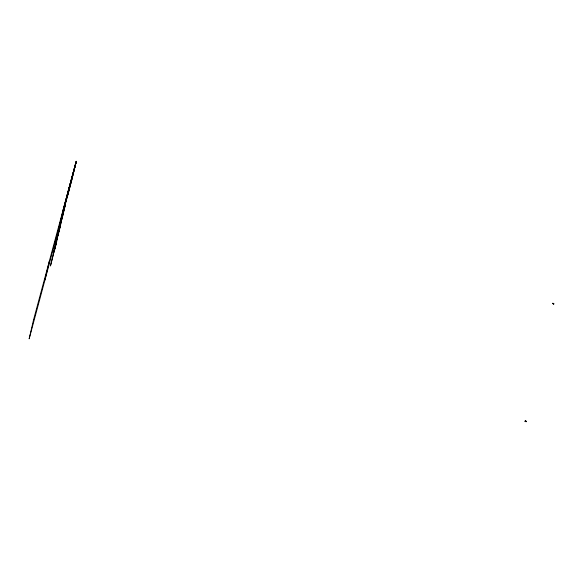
<?xml version="1.0" encoding="UTF-8"?>
<svg xmlns="http://www.w3.org/2000/svg" width="583" height="583" viewBox="0 0 583 583"><rect width="100%" height="100%" fill="white"/><g stroke="black" fill="none" stroke-linecap="round" stroke-linejoin="round"><path stroke-width="0.87" d="M552.582 303.554L552.655 303.306M524.933 421.29L525.305 421.159M55.057 248.329L55.677 244.787M54.146 250.333L63.46 211.833M57.557 237.74L50.451 265.979L60.129 226.248M54.234 251.805L56.624 241.253M75.156 165.783L75.243 165.229M44.935 280.051L49.373 261.031M59.036 227.53L63.532 208.437L76.009 162.198M57.972 234.111L65.354 204.786L61.776 219.893M63.409 211.243L67.912 192.15L75.783 163.131M57.936 236.137L61.383 221.562M67.628 195.516L75.564 164.063M62.869 211.243L76.307 161.506L72.744 175.942M59.67 224.819L72.35 177.618M53.767 251.936L56.719 241.304M57.579 235.772L60.224 226.474M61.536 218.997L63.547 212.401M54.722 248.351L55.881 244.831M552.837 303.357L553.741 303.452L553.733 304.034L552.837 303.357L553.733 304.034M552.946 303.801L552.954 303.226M525.181 421.072L526.041 421.152L526.034 421.735L525.181 421.072L526.041 421.152M525.268 421.545L525.283 420.962M525.37 421.443L526.136 421.626M553.056 303.67L553.85 303.903M525.939 421.261L526.034 421.735M33.486 320.06L29.15 338.84L71.709 180.322L76.227 161.265L33.486 320.06"/></g></svg>
